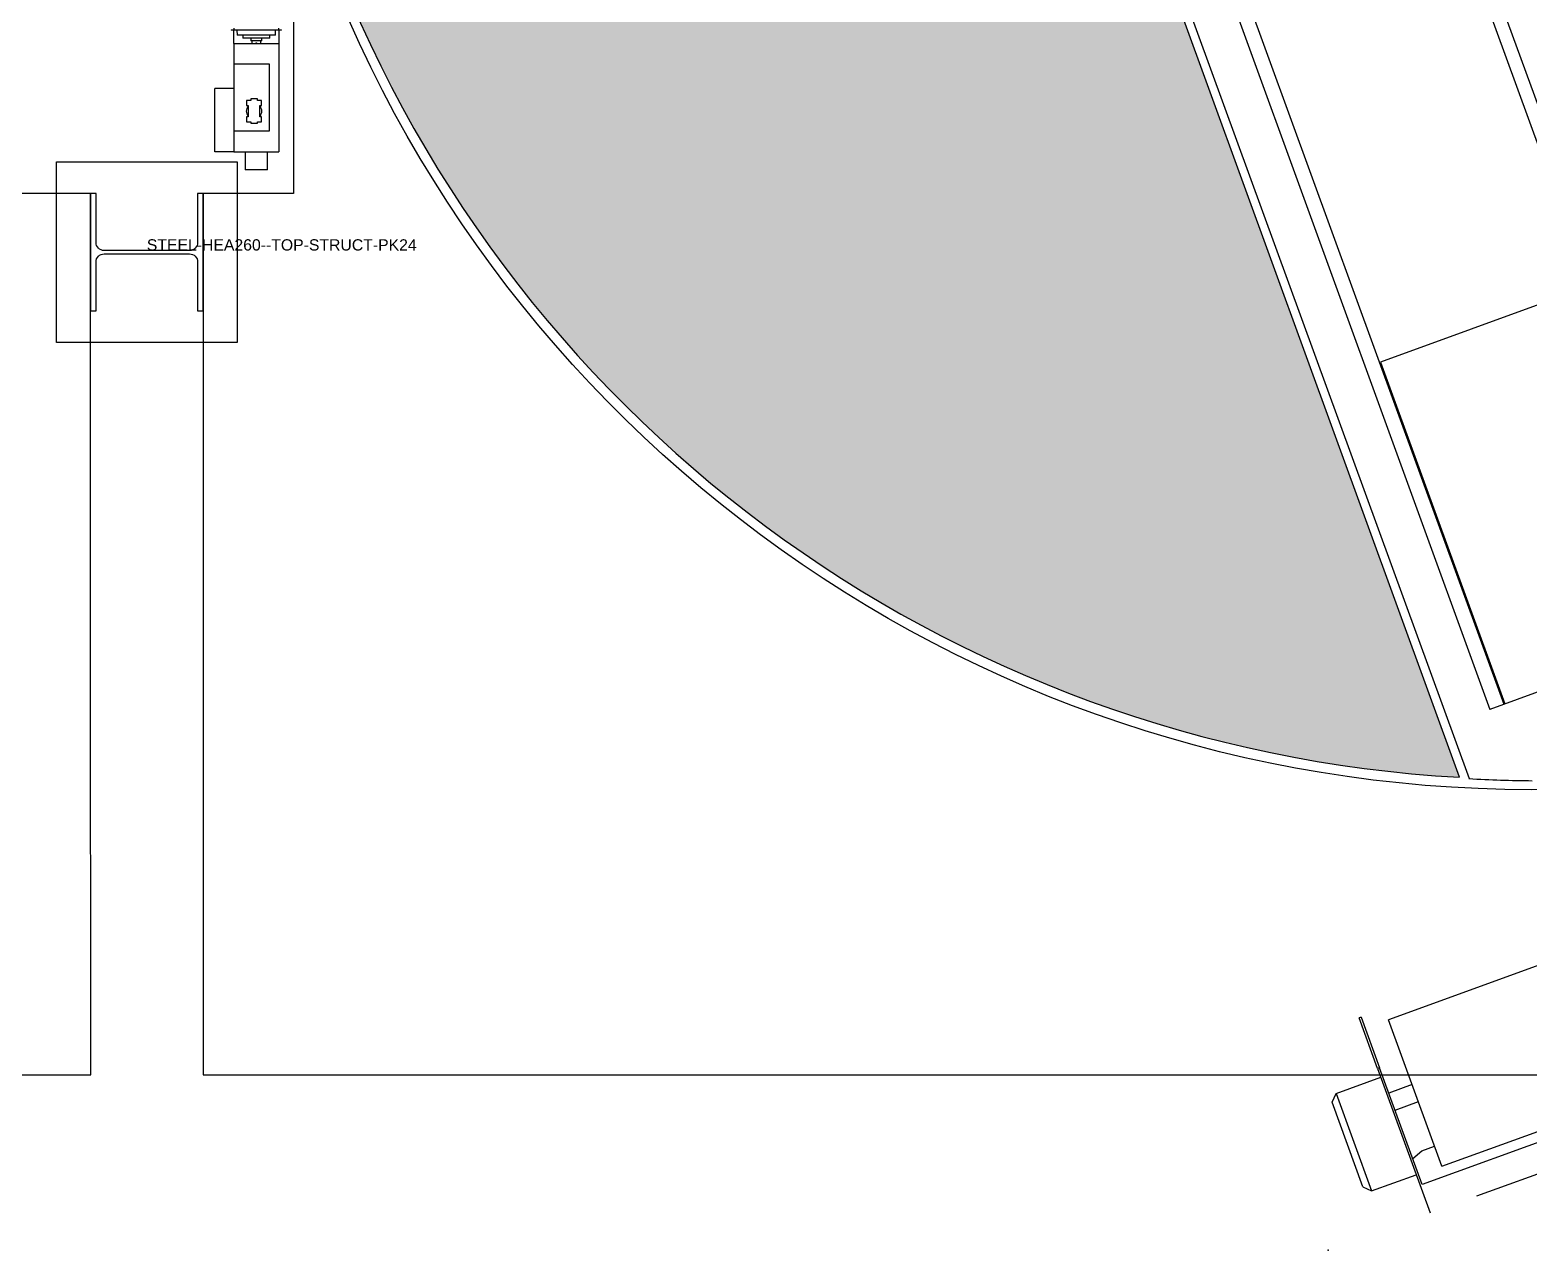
# Model space of a CAD drawing. Header units: millimetres. Extents: x 748 to 17792, y 1005 to 4889.
# Drawn here: x 2632.1 to 2964.1, y 3447.1 to 3717.3 of the extents above; entities that cross this region are included whole.
import ezdxf

# ---------------------------------------------------------------- set-up
doc = ezdxf.new("R2010")
doc.units = ezdxf.units.MM
for name, color, linetype in [('PK24-EQUIPMENT', 150, 'Continuous'), ('PK24E-STRUCT-STEEL', 254, 'Continuous'), ('PKE24E-HIDDEN', 7, 'Continuous')]:
    doc.layers.add(name, color=color, linetype=linetype)
for name, color, linetype, true_color in [('PK24-SYS-ROOM', 8, 'Continuous', 0x808080), ('PK24E-COMP-PALLET', 132, 'Continuous', 0x00b7c8), ('PK24E-SYS-LIFT', 31, 'Continuous', 0xffcc5a)]:
    doc.layers.add(name, color=color, linetype=linetype, true_color=true_color)
doc.styles.get("Standard").update_dxf_attribs({"font": 'arial.ttf'})

# ---------------------------------------------------------------- blocks, each defined once
blk = doc.blocks.new('ELIFTTT-CHASIS--TOP-COMP-PKE24')
at = {"layer": 'PK24E-SYS-LIFT'}
for p, q in [((-287.22, -118.3), (-287.82, -118.3)), ((-287.25, -121.25), (-287.25, -118.3)), ((-287.24, -117.91), (-287.22, -118.3)), ((-277.28, -118.3), (-287.22, -118.3)), ((-286.53, -118.3), (-286.47, -119.4)), ((-278.03, -119.4), (-286.47, -119.4)), ((-285.25, -119.4), (-285.25, -120.1)), ((-279.25, -120.1), (-279.25, -119.4)), ((-278.03, -119.4), (-277.97, -118.3)), ((-277.28, -118.3), (-277.26, -117.91)), ((-276.68, -118.3), (-277.28, -118.3)), ((-277.25, -118.3), (-277.25, -121.25)), ((-287.25, -121.25), (-277.25, -121.25)), ((-287.25, -121.25), (-287.25, -125.85)), ((-279.25, -120.1), (-285.25, -120.1)), ((-283.5, -120.1), (-283.5, -120.6)), ((-283.5, -120.6), (-283.4, -120.7)), ((-283.5, -120.6), (-281, -120.6)), ((-281.1, -120.7), (-283.4, -120.7)), ((-283.25, -120.7), (-283.25, -121.25)), ((-281.25, -121.25), (-281.25, -120.7)), ((-281.1, -120.7), (-281, -120.6)), ((-281, -120.6), (-281, -120.1)), ((-277.25, -121.25), (-277.25, -145.25)), ((-279.35, -125.85), (-287.25, -125.85)), ((-287.25, -125.85), (-287.25, -140.65)), ((-279.35, -140.65), (-279.35, -125.85)), ((-291.45, -145.25), (-291.45, -131.25)), ((-287.25, -131.25), (-291.45, -131.25)), ((-284.4, -133.88), (-284.4, -134.98)), ((-283.48, -133.88), (-284.4, -133.88)), ((-284.4, -134.98), (-284.02, -134.98)), ((-284.02, -134.98), (-284.02, -137.52)), ((-282.02, -133.55), (-283.48, -133.55)), ((-283.48, -133.55), (-283.48, -133.88)), ((-282.02, -133.88), (-282.02, -133.55)), ((-281.1, -133.88), (-282.02, -133.88)), ((-281.48, -134.98), (-281.1, -134.98)), ((-281.48, -137.52), (-281.48, -134.98)), ((-281.1, -134.98), (-281.1, -133.88)), ((-284.4, -137.52), (-284.4, -138.62)), ((-284.02, -137.52), (-284.4, -137.52)), ((-284.4, -138.62), (-283.48, -138.62)), ((-283.48, -138.62), (-283.48, -138.95)), ((-283.48, -138.95), (-282.02, -138.95)), ((-282.02, -138.62), (-281.1, -138.62)), ((-282.02, -138.95), (-282.02, -138.62)), ((-281.1, -137.52), (-281.48, -137.52)), ((-281.1, -138.62), (-281.1, -137.52)), ((-287.25, -140.65), (-279.35, -140.65)), ((-287.25, -140.65), (-287.25, -145.25)), ((-287.25, -145.25), (-291.45, -145.25)), ((-287.25, -145.25), (-277.25, -145.25)), ((-284.75, -145.25), (-284.75, -149.25)), ((-279.75, -149.25), (-279.75, -145.25)), ((-279.75, -149.25), (-284.75, -149.25))]:
    blk.add_line(p, q, dxfattribs=at)
for start, end in [(137.63, 222.37), (317.63, 42.37)]:
    blk.add_arc((-282.75, -136.25), 1.72, start, end, dxfattribs=at)
for points, knots in [([(-287.83, -118.28), (-287.83, -118.28), (-287.83, -118.3), (-287.82, -118.3), (-287.82, -118.3)], [0, 0, 0, 0, 0.485402, 1, 1, 1, 1]), ([(-276.68, -118.3), (-276.68, -118.3), (-276.67, -118.3), (-276.67, -118.28), (-276.67, -118.28)], [0, 0, 0, 0, 0.487803, 1, 1, 1, 1]), ([(-282.09, -121.25), (-282.11, -121.24), (-282.16, -121.21), (-282.25, -121.2), (-282.34, -121.21), (-282.39, -121.24), (-282.41, -121.25)], [0, 0, 0, 0, 0.230406, 0.49981, 0.78779, 1, 1, 1, 1])]:
    blk.add_open_spline(points, degree=3, knots=knots, dxfattribs=at)
blk = doc.blocks.new('STEEL-HEA260--TOP-STRUCT-PK24')
at = {"layer": 'PK24E-STRUCT-STEEL', "color": 8, "true_color": 0x808080}
blk.add_lwpolyline([(11.25, 13), (11.25, 2.175, -0.4142136), (9.45, 0.375), (-9.45, 0.375, -0.4142136), (-11.25, 2.175), (-11.25, 13), (-12.5, 13), (-12.5, -13), (-11.25, -13), (-11.25, -2.175, -0.4142136), (-9.45, -0.375), (9.45, -0.375, -0.4142136), (11.25, -2.175), (11.25, -13), (12.5, -13), (12.5, 13)], format="xyb", close=True, dxfattribs=at)
at = {"layer": 'PKE24E-HIDDEN'}
blk.add_attdef('COMP_TYPE', (0, 0.375), '', height=2.5, dxfattribs=at)
blk = doc.blocks.new('STEEL-HEA260-WPLATE-TOP-STRUCT-PK24')
at = {"layer": 'PK24E-STRUCT-STEEL', "color": 8, "true_color": 0x808080}
blk.add_lwpolyline([(-20, 20), (20, 20), (20, -20), (-20, -20)], close=True, dxfattribs=at)
blk.add_blockref('STEEL-HEA260--TOP-STRUCT-PK24', (0, 0)).add_auto_attribs({'COMP_TYPE': 'STEEL-HEA260--TOP-STRUCT-PK24'})
blk = doc.blocks.new('ELIFT-COLUMNS--TOP-COMP-PKE24')
for p in [(-306.5, -167.5), (323.5, -167.5)]:
    blk.add_blockref('STEEL-HEA260-WPLATE-TOP-STRUCT-PK24', p)
blk = doc.blocks.new('ELIFTTT---TOP-SYS-PKE24')
for name in ['ELIFT-COLUMNS--TOP-COMP-PKE24', 'ELIFTTT-CHASIS--TOP-COMP-PKE24']:
    blk.add_blockref(name, (0, 0))
blk = doc.blocks.new('ROOM-TBANKWIDEDOOR--TOP-SYS-PKE24')
at = {"layer": 'PK24-SYS-ROOM'}
blk.add_lwpolyline([(-274, -83.09), (-274, -112.14), (-274, -154.51), (-294, -154.51), (-294, -252.11), (-294, -349.72), (311.13, -349.72), (311, -252.11), (311, -154.51), (274.26, -154.51), (274.26, -112.14), (274.26, -83.06, -0.742222)], format="xyb", close=True, dxfattribs=at)
blk.add_blockref('ELIFT-COLUMNS--TOP-COMP-PKE24', (0, 0), dxfattribs=at)
blk = doc.blocks.new('ROOM-CARDOOR--TOP-COMP-PK24')
at = {"layer": 'PK24-EQUIPMENT'}
for p, q in [((-151, -34.04), (-151, 0)), ((140, 0), (-140, 0)), ((151, -34.04), (151, 0)), ((-150.5, -6.5), (-150.5, -34.04)), ((-150.5, -6.5), (150.5, -6.5)), ((150.5, -6.5), (150.5, -34.04)), ((145, -8.81), (-145, -8.81)), ((-145, -8.81), (-145, -43.31)), ((145, -8.81), (145, -43.31)), ((161.5, -9), (151, -9)), ((161.5, -32), (161.5, -9)), ((163, -10.5), (161.5, -9)), ((-150.5, -12.64), (-148, -13.55)), ((150.5, -12.64), (148, -13.55)), ((163, -10.5), (163, -30.5)), ((-148, -13.55), (-145, -13.55)), ((148, -13.55), (145, -13.55)), ((-151, -21.06), (-154, -21.06)), ((-154, -26.06), (-154, -21.06)), ((-154, -31.06), (-154, -26.06)), ((-145, -24.06), (-150.5, -24.06)), ((150.5, -24.06), (145, -24.06)), ((-150.5, -28.06), (-145, -28.06)), ((145, -28.06), (150.5, -28.06)), ((-154, -31.06), (-151, -31.06)), ((161.5, -32), (151, -32)), ((163, -30.5), (161.5, -32)), ((-151, -34.04), (-150.5, -34.04)), ((-151, -34.04), (-151, -46)), ((-150.5, -34.04), (-150.5, -46)), ((150.5, -34.04), (151, -34.04)), ((150.5, -46), (150.5, -34.04)), ((151, -34.04), (151, -46)), ((-151, -46), (-150.5, -46)), ((-145, -43.31), (145, -43.31)), ((150.5, -46), (151, -46))]:
    blk.add_line(p, q, dxfattribs=at)
blk = doc.blocks.new('*U56')
at = {"layer": 'PK24E-COMP-PALLET'}
for p, q in [((262.27, 110), (-262.27, 110)), ((-249.45, -100.42), (-249.45, 100.42)), ((249.45, 100.42), (-249.45, 100.42)), ((249.45, 97.11), (-249.45, 97.11)), ((-168.92, 96.89), (-249.45, 96.89)), ((-168.92, 47.89), (-168.92, 96.89)), ((249.45, 47.67), (-249.45, 47.67)), ((249.45, 44.65), (-249.45, 44.65))]:
    blk.add_line(p, q, dxfattribs=at)
blk.add_arc((-7.5, 0), 277.5, 156.6469, 159.5434, dxfattribs=at)
blk = doc.blocks.new('*U59')
at = {"layer": 'PK24-SYS-ROOM'}
h = blk.add_hatch(dxfattribs=at)
h.set_pattern_fill('ANGLE', color=256, angle=20)
h.set_pattern_definition([(20, (-2085.3064, -17031.1006), (-2.3890107, 6.563753), [5.08, -1.905]), (110, (-2085.3064, -17031.1006), (-6.563753, -2.3890107), [5.08, -1.905])])
edge = h.paths.add_edge_path()
edge.add_line((-15.77, -283.78), (-194.59, 207.52))
edge.add_arc((0.07, 0.18), 284.4, 133.1918, 266.8082)
for points in [[(-15.77, -283.78), (-194.59, 207.52, 0.659481)], [(-274, -83.09), (-274, -112.14), (-274, -154.51), (-294, -154.51), (-294, -252.11), (-294, -349.72), (311.13, -349.72), (311, -252.11), (311, -154.51), (274.26, -154.51), (274.26, -112.14), (274.26, -83.06, -0.742222)]]:
    blk.add_lwpolyline(points, format="xyb", close=True, dxfattribs=at)
blk.add_point((-44.84, -388.48), dxfattribs=at)
for name, p, rotation in [('*U56', (0, 0), 110.0000000000001), ('*U56', (0, 0), 110), ('ROOM-CARDOOR--TOP-COMP-PK24', (119.61, -328.63), 200)]:
    blk.add_blockref(name, p, dxfattribs=dict(at, rotation=rotation))
blk.add_blockref('ELIFT-COLUMNS--TOP-COMP-PKE24', (0, 0), dxfattribs=at)

msp = doc.modelspace()

# ---------------------------------------------------------------- block references
at = {"color": 50, "lineweight": 9}
for name, p in [('ROOM-TBANKWIDEDOOR--TOP-SYS-PKE24', (2334.44, 3835.62)), ('*U59', (2964.44, 3835.62)), ('ELIFTTT---TOP-SYS-PKE24', (2334.44, 3835.62)), ('ELIFTTT---TOP-SYS-PKE24', (2964.44, 3835.62))]:
    msp.add_blockref(name, p, dxfattribs=at)

doc.saveas('drawing.dxf')
